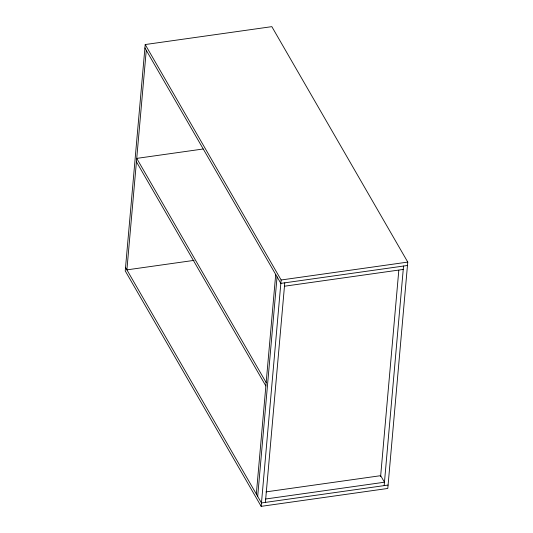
<?xml version="1.0" encoding="UTF-8"?>
<svg xmlns="http://www.w3.org/2000/svg" width="533" height="533" viewBox="0 0 533 533"><rect width="100%" height="100%" fill="white"/><g stroke="black" fill="none" stroke-linecap="round" stroke-linejoin="round"><path stroke-width="0.8" d="M145.209 44.545L125.235 270.911L261.163 506.35L387.791 488.455L407.765 262.089L271.837 26.65L145.209 44.545L281.138 279.985L261.163 506.35M146.269 50.295L126.894 269.871L194.085 260.37M256.326 494.058L275.708 274.488M257.686 496.416L277.067 276.84M265.394 502.399L284.769 282.83M380.602 476.589L398.811 270.271M384.16 485.61L403.541 266.04M203.106 149.007L136.728 158.388L266.167 382.574M281.138 279.985L407.765 262.089M407.465 265.487L280.844 283.383L144.909 47.943M284.469 286.221L403.241 269.438M266.014 491.886L380.682 475.676L384.46 482.218L265.694 499.001M388.091 485.057L261.463 502.952L125.535 267.513M136.428 161.779L265.867 385.972"/></g></svg>
